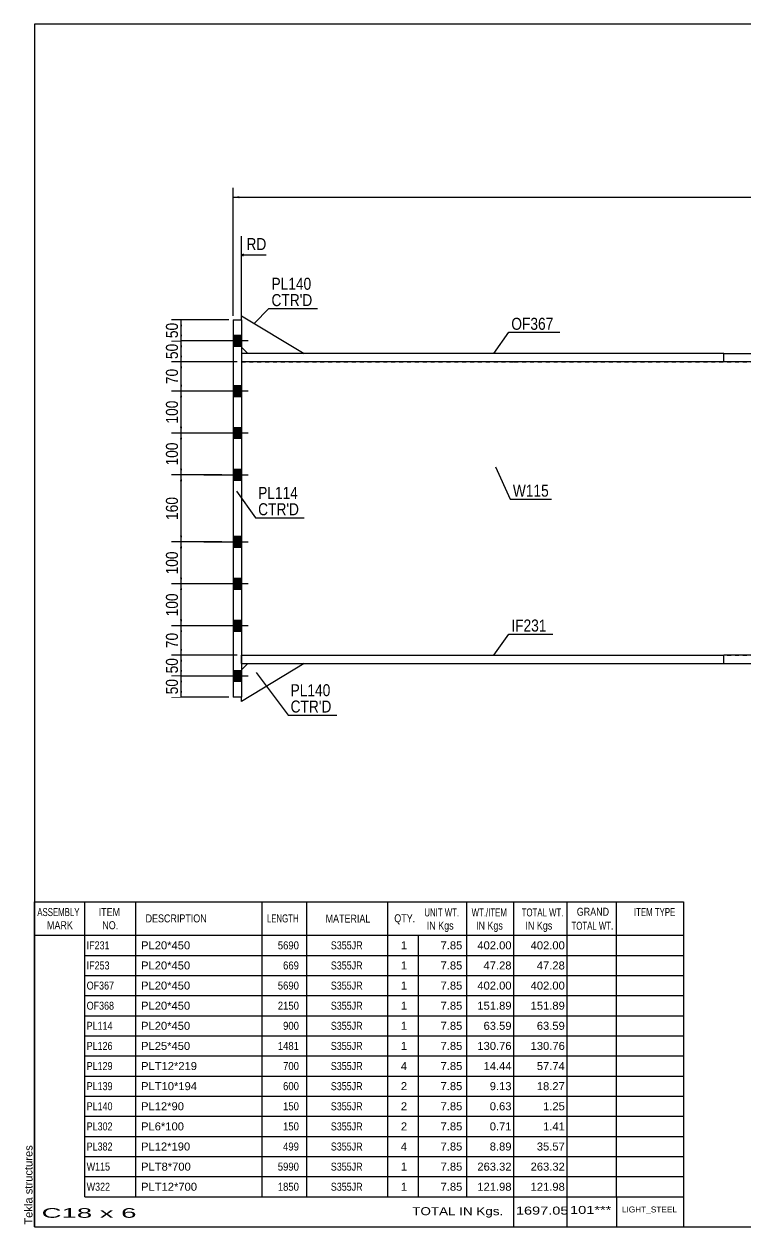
# Model space of a CAD drawing. Header units: millimetres. Extents: x -351 to 61, y -136 to 151.
# Drawn here: x -351.4 to -179.1, y -136.4 to 150.6 of the extents above; entities that cross this region are included whole.
import ezdxf

# ---------------------------------------------------------------- set-up
doc = ezdxf.new("R2010")
doc.units = ezdxf.units.MM
doc.linetypes.add('DXK_LINE_DOT1', pattern=[1.8814, 0.9407, -0.9407])
doc.styles.add('Arial', font='ARIAL.TTF', dxfattribs={"height": 0.2})
doc.styles.add('Arial Narrow', font='ARIALN.TTF', dxfattribs={"height": 0.2})

# ---------------------------------------------------------------- blocks, each defined once
blk = doc.blocks.new('Unknown-622253085-1209')
at = {"color": 5, "linetype": 'Continuous'}
for p, q in [((61.13, 150.61), (-348.87, 150.61)), ((-348.87, 150.61), (-348.87, -136.39)), ((61.13, -136.39), (61.13, 150.61)), ((-348.87, -136.39), (61.13, -136.39))]:
    blk.add_line(p, q, dxfattribs=at)
at = {"color": 174, "linetype": 'Continuous', "style": 'Arial'}
blk.add_text('Tekla structures', height=1.9102, rotation=90, dxfattribs=at).set_placement((-349.37, -135.89))
blk = doc.blocks.new('Part-622253085-1368 - 1230')
at = {"color": 2, "linetype": 'Continuous'}
for p, q in [((-301.5, 80), (-299.5, 80)), ((-301.5, 80), (-301.5, -10)), ((-299.5, 80), (-299.5, -10)), ((-299.5, -10), (-301.5, -10))]:
    blk.add_line(p, q, dxfattribs=at)
blk = doc.blocks.new('Bolt-622253085-1261 - 1230')
at = {"linetype": 'Continuous'}
for points in [[(-301.5, 76.3), (-301.5, 73.7), (-299.5, 73.7), (-299.5, 76.3)], [(-301.5, 76.3), (-301.5, 73.7), (-299.5, 73.7), (-299.5, 76.3)], [(-301.5, 64.3), (-301.5, 61.7), (-299.5, 61.7), (-299.5, 64.3)], [(-301.5, 64.3), (-301.5, 61.7), (-299.5, 61.7), (-299.5, 64.3)], [(-301.5, 54.3), (-301.5, 51.7), (-299.5, 51.7), (-299.5, 54.3)], [(-301.5, 54.3), (-301.5, 51.7), (-299.5, 51.7), (-299.5, 54.3)], [(-301.5, 44.3), (-301.5, 41.7), (-299.5, 41.7), (-299.5, 44.3)], [(-301.5, 44.3), (-301.5, 41.7), (-299.5, 41.7), (-299.5, 44.3)], [(-301.5, 28.3), (-301.5, 25.7), (-299.5, 25.7), (-299.5, 28.3)], [(-301.5, 28.3), (-301.5, 25.7), (-299.5, 25.7), (-299.5, 28.3)], [(-301.5, 18.3), (-301.5, 15.7), (-299.5, 15.7), (-299.5, 18.3)], [(-301.5, 18.3), (-301.5, 15.7), (-299.5, 15.7), (-299.5, 18.3)], [(-301.5, 8.3), (-301.5, 5.7), (-299.5, 5.7), (-299.5, 8.3)], [(-301.5, 8.3), (-301.5, 5.7), (-299.5, 5.7), (-299.5, 8.3)], [(-301.5, -3.7), (-301.5, -6.3), (-299.5, -6.3), (-299.5, -3.7)], [(-301.5, -3.7), (-301.5, -6.3), (-299.5, -6.3), (-299.5, -3.7)]]:
    blk.add_hatch(color=3, dxfattribs=at).paths.add_polyline_path(points)
at = {"color": 3, "linetype": 'Continuous'}
for p, q in [((-297.91, 75), (-308.5, 75)), ((-297.91, 75), (-308.5, 75)), ((-299.5, 76.3), (-301.5, 76.3)), ((-299.5, 76.3), (-301.5, 76.3)), ((-299.5, 73.7), (-301.5, 73.7)), ((-299.5, 73.7), (-301.5, 73.7)), ((-299.5, 64.3), (-301.5, 64.3)), ((-299.5, 64.3), (-301.5, 64.3)), ((-297.91, 63), (-308.5, 63)), ((-297.91, 63), (-308.5, 63)), ((-299.5, 61.7), (-301.5, 61.7)), ((-299.5, 61.7), (-301.5, 61.7)), ((-297.91, 53), (-308.5, 53)), ((-297.91, 53), (-308.5, 53)), ((-299.5, 54.3), (-301.5, 54.3)), ((-299.5, 54.3), (-301.5, 54.3)), ((-299.5, 51.7), (-301.5, 51.7)), ((-299.5, 51.7), (-301.5, 51.7)), ((-299.5, 44.3), (-301.5, 44.3)), ((-299.5, 44.3), (-301.5, 44.3)), ((-297.91, 43), (-308.5, 43)), ((-297.91, 43), (-308.5, 43)), ((-299.5, 41.7), (-301.5, 41.7)), ((-299.5, 41.7), (-301.5, 41.7)), ((-297.91, 27), (-308.5, 27)), ((-297.91, 27), (-308.5, 27)), ((-299.5, 28.3), (-301.5, 28.3)), ((-299.5, 28.3), (-301.5, 28.3)), ((-299.5, 25.7), (-301.5, 25.7)), ((-299.5, 25.7), (-301.5, 25.7)), ((-299.5, 18.3), (-301.5, 18.3)), ((-299.5, 18.3), (-301.5, 18.3)), ((-297.91, 17), (-308.5, 17)), ((-297.91, 17), (-308.5, 17)), ((-299.5, 15.7), (-301.5, 15.7)), ((-299.5, 15.7), (-301.5, 15.7)), ((-297.91, 7), (-308.5, 7)), ((-297.91, 7), (-308.5, 7)), ((-299.5, 8.3), (-301.5, 8.3)), ((-299.5, 8.3), (-301.5, 8.3)), ((-299.5, 5.7), (-301.5, 5.7)), ((-299.5, 5.7), (-301.5, 5.7)), ((-297.91, -5), (-308.5, -5)), ((-297.91, -5), (-308.5, -5)), ((-299.5, -3.7), (-301.5, -3.7)), ((-299.5, -3.7), (-301.5, -3.7)), ((-299.5, -6.3), (-301.5, -6.3)), ((-299.5, -6.3), (-301.5, -6.3))]:
    blk.add_line(p, q, dxfattribs=at)
blk = doc.blocks.new('Part-622253085-1334 - 1230')
at = {"color": 2, "linetype": 'Continuous'}
for p, q in [((-299.5, 80), (-299.5, 81)), ((-299.5, 81), (-284.5, 72)), ((-299.5, 73.5), (-298, 72))]:
    blk.add_line(p, q, dxfattribs=at)
at = {"color": 7, "linetype": 'DXK_LINE_DOT1'}
for p, q in [((-299.5, 80), (-299.5, 73.5)), ((-284.5, 72), (-298, 72))]:
    blk.add_line(p, q, dxfattribs=at)
blk = doc.blocks.new('Part-622253085-1281 - 1230')
at = {"color": 7, "linetype": 'DXK_LINE_DOT1'}
for p, q in [((-299.5, 70), (-299.5, 0)), ((-299.5, 70), (-234.5, 70)), ((-234.4, 70), (-154.4, 70)), ((-154.4, 70), (-154.4, 0)), ((-299.5, 0), (-234.5, 0)), ((-234.4, 0), (-154.4, 0))]:
    blk.add_line(p, q, dxfattribs=at)
blk = doc.blocks.new('Part-622253085-1339 - 1230')
at = {"color": 2, "linetype": 'Continuous'}
for p, q in [((-284.5, -2), (-299.5, -11)), ((-298, -2), (-299.5, -3.5)), ((-299.5, -11), (-299.5, -10))]:
    blk.add_line(p, q, dxfattribs=at)
at = {"color": 7, "linetype": 'DXK_LINE_DOT1'}
for p, q in [((-298, -2), (-284.5, -2)), ((-299.5, -3.5), (-299.5, -10))]:
    blk.add_line(p, q, dxfattribs=at)
blk = doc.blocks.new('Part-622253085-1548 - 1230')
at = {"color": 2, "linetype": 'Continuous'}
for p, q in [((-117.48, 0), (-184.4, 0)), ((-184.4, -2), (-184.4, 0)), ((-184.4, -2), (-117.48, -2)), ((-117.48, -2), (-117.48, 0))]:
    blk.add_line(p, q, dxfattribs=at)
blk = doc.blocks.new('Part-622253085-1570 - 1230')
at = {"color": 2, "linetype": 'Continuous'}
for p, q in [((-299.5, -2), (-299.5, 0)), ((-299.5, 0), (-234.5, 0)), ((-299.5, -2), (-234.5, -2)), ((-234.4, 0), (-184.4, 0)), ((-234.4, -2), (-184.4, -2)), ((-184.4, -2), (-184.4, 0))]:
    blk.add_line(p, q, dxfattribs=at)
blk = doc.blocks.new('Part-622253085-1614 - 1230')
at = {"color": 2, "linetype": 'Continuous'}
for p, q in [((-184.4, 70), (-184.4, 72)), ((-184.4, 72), (30.58, 72)), ((30.58, 72), (30.58, 70)), ((30.58, 70), (-184.4, 70))]:
    blk.add_line(p, q, dxfattribs=at)
blk = doc.blocks.new('Part-622253085-1636 - 1230')
at = {"color": 2, "linetype": 'Continuous'}
for p, q in [((-299.5, 72), (-299.5, 70)), ((-234.5, 72), (-299.5, 72)), ((-184.4, 72), (-234.4, 72)), ((-184.4, 70), (-184.4, 72)), ((-234.5, 70), (-299.5, 70)), ((-184.4, 70), (-234.4, 70))]:
    blk.add_line(p, q, dxfattribs=at)
blk = doc.blocks.new('StraightDimension-622253085-1836 - 1230')
at = {"linetype": 'Continuous'}
for points in [[(-314.16, 5.53), (-313.91, 7.03), (-313.66, 5.53)], [(-313.66, 1.5), (-313.91, 0), (-314.16, 1.5)]]:
    blk.add_hatch(color=7, dxfattribs=at).paths.add_polyline_path(points)
at = {"color": 7, "linetype": 'Continuous'}
for p, q in [((-304.21, 7.03), (-316.16, 7.03)), ((-313.91, 0), (-313.91, 7.03)), ((-300.5, 0), (-316.16, 0))]:
    blk.add_line(p, q, dxfattribs=at)
at = {"color": 0}
blk.add_wipeout([(-314.06, 5.94), (-318.26, 5.94), (-318.26, 1.09), (-314.06, 1.09)], dxfattribs=at)
at = {"color": 3, "style": 'Arial Narrow'}
blk.add_text('70', height=2.863, rotation=90.0002, dxfattribs=at).set_placement((-314.66, 1.69))
blk = doc.blocks.new('StraightDimension-622253085-1771 - 1230')
at = {"linetype": 'Continuous'}
for points in [[(-314.16, 73.5), (-313.91, 75), (-313.66, 73.5)], [(-313.66, 71.5), (-313.91, 70), (-314.16, 71.5)]]:
    blk.add_hatch(color=7, dxfattribs=at).paths.add_polyline_path(points)
at = {"color": 7, "linetype": 'Continuous'}
for p, q in [((-304.21, 75), (-316.16, 75)), ((-313.91, 70), (-313.91, 75)), ((-300.5, 70), (-316.16, 70))]:
    blk.add_line(p, q, dxfattribs=at)
at = {"color": 0}
blk.add_wipeout([(-314.06, 74.93), (-318.26, 74.93), (-318.26, 70.07), (-314.06, 70.07)], dxfattribs=at)
at = {"color": 3, "style": 'Arial Narrow'}
blk.add_text('50', height=2.863, rotation=90.0002, dxfattribs=at).set_placement((-314.66, 70.67))
blk = doc.blocks.new('StraightDimension-622253085-1805 - 1230')
at = {"linetype": 'Continuous'}
for points in [[(-314.16, 41.53), (-313.91, 43.03), (-313.66, 41.53)], [(-313.66, 28.53), (-313.91, 27.03), (-314.16, 28.53)]]:
    blk.add_hatch(color=7, dxfattribs=at).paths.add_polyline_path(points)
at = {"color": 7, "linetype": 'Continuous'}
for p, q in [((-304.21, 43.03), (-316.16, 43.03)), ((-313.91, 27.03), (-313.91, 43.03)), ((-304.21, 27.03), (-316.16, 27.03))]:
    blk.add_line(p, q, dxfattribs=at)
at = {"color": 0}
blk.add_wipeout([(-314.06, 38.37), (-318.26, 38.37), (-318.26, 31.68), (-314.06, 31.68)], dxfattribs=at)
at = {"color": 3, "style": 'Arial Narrow'}
blk.add_text('160', height=2.863, rotation=90.0002, dxfattribs=at).set_placement((-314.66, 32.28))
blk = doc.blocks.new('StraightDimension-622253085-1780 - 1230')
at = {"linetype": 'Continuous'}
for points in [[(-314.16, 68.5), (-313.91, 70), (-313.66, 68.5)], [(-313.66, 64.53), (-313.91, 63.03), (-314.16, 64.53)]]:
    blk.add_hatch(color=7, dxfattribs=at).paths.add_polyline_path(points)
at = {"color": 7, "linetype": 'Continuous'}
for p, q in [((-300.5, 70), (-316.16, 70)), ((-313.91, 63.03), (-313.91, 70)), ((-304.21, 63.03), (-316.16, 63.03))]:
    blk.add_line(p, q, dxfattribs=at)
at = {"color": 0}
blk.add_wipeout([(-314.06, 68.94), (-318.26, 68.94), (-318.26, 64.09), (-314.06, 64.09)], dxfattribs=at)
at = {"color": 3, "style": 'Arial Narrow'}
blk.add_text('70', height=2.863, rotation=90.0002, dxfattribs=at).set_placement((-314.66, 64.69))
blk = doc.blocks.new('StraightDimension-622253085-1829 - 1230')
at = {"linetype": 'Continuous'}
for points in [[(-314.16, 15.53), (-313.91, 17.03), (-313.66, 15.53)], [(-313.66, 8.53), (-313.91, 7.03), (-314.16, 8.53)]]:
    blk.add_hatch(color=7, dxfattribs=at).paths.add_polyline_path(points)
at = {"color": 7, "linetype": 'Continuous'}
for p, q in [((-304.21, 17.03), (-316.16, 17.03)), ((-313.91, 7.03), (-313.91, 17.03)), ((-304.21, 7.03), (-316.16, 7.03))]:
    blk.add_line(p, q, dxfattribs=at)
at = {"color": 0}
blk.add_wipeout([(-314.06, 15.37), (-318.26, 15.37), (-318.26, 8.68), (-314.06, 8.68)], dxfattribs=at)
at = {"color": 3, "style": 'Arial Narrow'}
blk.add_text('100', height=2.863, rotation=90.0002, dxfattribs=at).set_placement((-314.66, 9.28))
blk = doc.blocks.new('StraightDimension-622253085-1761 - 1230')
at = {"linetype": 'Continuous'}
for points in [[(-314.16, 78.5), (-313.91, 80), (-313.66, 78.5)], [(-313.66, 76.5), (-313.91, 75), (-314.16, 76.5)]]:
    blk.add_hatch(color=7, dxfattribs=at).paths.add_polyline_path(points)
at = {"color": 7, "linetype": 'Continuous'}
for p, q in [((-302.5, 80), (-316.16, 80)), ((-313.91, 75), (-313.91, 80)), ((-304.21, 75), (-316.16, 75))]:
    blk.add_line(p, q, dxfattribs=at)
at = {"color": 0}
blk.add_wipeout([(-314.06, 79.93), (-318.26, 79.93), (-318.26, 75.07), (-314.06, 75.07)], dxfattribs=at)
at = {"color": 3, "style": 'Arial Narrow'}
blk.add_text('50', height=2.863, rotation=90.0002, dxfattribs=at).set_placement((-314.66, 75.67))
blk = doc.blocks.new('StraightDimension-622253085-1845 - 1230')
at = {"linetype": 'Continuous'}
for points in [[(-314.16, -1.5), (-313.91, 0), (-313.66, -1.5)], [(-313.66, -3.5), (-313.91, -5), (-314.16, -3.5)]]:
    blk.add_hatch(color=7, dxfattribs=at).paths.add_polyline_path(points)
at = {"color": 7, "linetype": 'Continuous'}
for p, q in [((-300.5, 0), (-316.16, 0)), ((-313.91, -5), (-313.91, 0)), ((-304.22, -5), (-316.16, -5))]:
    blk.add_line(p, q, dxfattribs=at)
at = {"color": 0}
blk.add_wipeout([(-314.06, -0.07), (-318.26, -0.07), (-318.26, -4.93), (-314.06, -4.93)], dxfattribs=at)
at = {"color": 3, "style": 'Arial Narrow'}
blk.add_text('50', height=2.863, rotation=90.0002, dxfattribs=at).set_placement((-314.66, -4.33))
blk = doc.blocks.new('StraightDimension-622253085-1791 - 1230')
at = {"linetype": 'Continuous'}
for points in [[(-314.16, 61.53), (-313.91, 63.03), (-313.66, 61.53)], [(-313.66, 54.53), (-313.91, 53.03), (-314.16, 54.53)]]:
    blk.add_hatch(color=7, dxfattribs=at).paths.add_polyline_path(points)
at = {"color": 7, "linetype": 'Continuous'}
for p, q in [((-304.21, 63.03), (-316.16, 63.03)), ((-313.91, 53.03), (-313.91, 63.03)), ((-304.21, 53.03), (-316.16, 53.03))]:
    blk.add_line(p, q, dxfattribs=at)
at = {"color": 0}
blk.add_wipeout([(-314.06, 61.37), (-318.26, 61.37), (-318.26, 54.68), (-314.06, 54.68)], dxfattribs=at)
at = {"color": 3, "style": 'Arial Narrow'}
blk.add_text('100', height=2.863, rotation=90.0002, dxfattribs=at).set_placement((-314.66, 55.28))
blk = doc.blocks.new('StraightDimension-622253085-1798 - 1230')
at = {"linetype": 'Continuous'}
for points in [[(-314.16, 51.53), (-313.91, 53.03), (-313.66, 51.53)], [(-313.66, 44.53), (-313.91, 43.03), (-314.16, 44.53)]]:
    blk.add_hatch(color=7, dxfattribs=at).paths.add_polyline_path(points)
at = {"color": 7, "linetype": 'Continuous'}
for p, q in [((-304.21, 53.03), (-316.16, 53.03)), ((-313.91, 43.03), (-313.91, 53.03)), ((-304.21, 43.03), (-316.16, 43.03))]:
    blk.add_line(p, q, dxfattribs=at)
at = {"color": 0}
blk.add_wipeout([(-314.06, 51.37), (-318.26, 51.37), (-318.26, 44.68), (-314.06, 44.68)], dxfattribs=at)
at = {"color": 3, "style": 'Arial Narrow'}
blk.add_text('100', height=2.863, rotation=90.0002, dxfattribs=at).set_placement((-314.66, 45.28))
blk = doc.blocks.new('StraightDimension-622253085-1812 - 1230')
at = {"linetype": 'Continuous'}
for points in [[(-314.16, 25.53), (-313.91, 27.03), (-313.66, 25.53)], [(-313.66, 18.53), (-313.91, 17.03), (-314.16, 18.53)]]:
    blk.add_hatch(color=7, dxfattribs=at).paths.add_polyline_path(points)
at = {"color": 7, "linetype": 'Continuous'}
for p, q in [((-304.21, 27.03), (-316.16, 27.03)), ((-313.91, 17.03), (-313.91, 27.03)), ((-304.21, 17.03), (-316.16, 17.03))]:
    blk.add_line(p, q, dxfattribs=at)
at = {"color": 0}
blk.add_wipeout([(-314.06, 25.37), (-318.26, 25.37), (-318.26, 18.68), (-314.06, 18.68)], dxfattribs=at)
at = {"color": 3, "style": 'Arial Narrow'}
blk.add_text('100', height=2.863, rotation=90.0002, dxfattribs=at).set_placement((-314.66, 19.28))
blk = doc.blocks.new('StraightDimension-622253085-1819 - 1230')
at = {"linetype": 'Continuous'}
for points in [[(-314.16, -6.5), (-313.91, -5), (-313.66, -6.5)], [(-313.66, -8.5), (-313.91, -10), (-314.16, -8.5)]]:
    blk.add_hatch(color=7, dxfattribs=at).paths.add_polyline_path(points)
at = {"color": 7, "linetype": 'Continuous'}
for p, q in [((-304.22, -5), (-316.16, -5)), ((-313.91, -10), (-313.91, -5)), ((-302.5, -10), (-316.16, -10))]:
    blk.add_line(p, q, dxfattribs=at)
at = {"color": 0}
blk.add_wipeout([(-314.06, -5.07), (-318.26, -5.07), (-318.26, -9.93), (-314.06, -9.93)], dxfattribs=at)
at = {"color": 3, "style": 'Arial Narrow'}
blk.add_text('50', height=2.863, rotation=90.0002, dxfattribs=at).set_placement((-314.66, -9.33))
blk = doc.blocks.new('StraightDimension-622253085-1854 - 1230')
at = {"linetype": 'Continuous'}
for points in [[(-300, 109.04), (-301.5, 109.29), (-300, 109.54)], [(29.24, 109.54), (30.74, 109.29), (29.24, 109.04)]]:
    blk.add_hatch(color=7, dxfattribs=at).paths.add_polyline_path(points)
at = {"color": 7, "linetype": 'Continuous'}
for p, q in [((-301.5, 81), (-301.5, 111.54)), ((-301.5, 109.29), (30.74, 109.29)), ((30.74, 73), (30.74, 111.54))]:
    blk.add_line(p, q, dxfattribs=at)
at = {"color": 0}
blk.add_wipeout([(-131.12, 109.44), (-131.12, 113.64), (-139.63, 113.64), (-139.63, 109.44)], dxfattribs=at)
at = {"color": 3, "style": 'Arial Narrow'}
blk.add_text('7861', height=2.863, dxfattribs=at).set_placement((-139.03, 110.04))
blk = doc.blocks.new('StraightDimension-622253085-4725 - 1230')
at = {"linetype": 'Continuous'}
blk.add_hatch(color=7, dxfattribs=at).paths.add_polyline_path([(-118.98, 94.98), (-117.48, 94.73), (-118.98, 94.48)])
at = {"color": 7, "linetype": 'Continuous'}
for p, q in [((-117.48, 1), (-117.48, 99.23)), ((-127.54, 94.73), (-117.48, 94.73))]:
    blk.add_line(p, q, dxfattribs=at)
at = {"color": 0, "linetype": 'Continuous'}
blk.add_wipeout([(-292.97, 96.08), (-292.97, 100.28), (-298.91, 100.28), (-298.91, 96.08)], dxfattribs=at)
at = {"color": 7, "linetype": 'Continuous'}
for p, q in [((-299.5, 81), (-299.5, 99.98)), ((-299, 95.73), (-299.5, 95.48)), ((-299, 95.23), (-299.5, 95.48)), ((-293.57, 95.48), (-299.5, 95.48))]:
    blk.add_line(p, q, dxfattribs=at)
at = {"color": 3, "linetype": 'Continuous', "style": 'Arial Narrow'}
blk.add_text('RD', height=2.863, dxfattribs=at).set_placement((-298.31, 96.68))
at = {"color": 0}
blk.add_wipeout([(-118.25, 95.63), (-118.25, 99.83), (-126.76, 99.83), (-126.76, 95.63)], dxfattribs=at)
at = {"color": 3, "style": 'Arial Narrow'}
blk.add_text('6359', height=2.863, dxfattribs=at).set_placement((-126.16, 96.23))
blk = doc.blocks.new('CBS_BOM-622253085-7459')
at = {"color": 7, "linetype": 'Continuous'}
for p, q in [((-348.9, -66.82), (-348.9, -58.82)), ((-348.9, -58.82), (-193.98, -58.82)), ((-336.9, -66.82), (-336.9, -58.82)), ((-324.71, -66.82), (-324.71, -58.82)), ((-294.54, -66.82), (-294.54, -58.82)), ((-283.87, -66.82), (-283.87, -58.82)), ((-264.55, -66.82), (-264.55, -58.82)), ((-245.75, -66.82), (-245.75, -58.82)), ((-234.54, -66.82), (-234.54, -58.82)), ((-221.75, -66.82), (-221.75, -58.82)), ((-210, -66.82), (-210, -58.82)), ((-193.98, -58.83), (-193.98, -66.81)), ((-348.9, -66.82), (-193.98, -66.82)), ((-348.9, -71.62), (-348.9, -66.82)), ((-336.9, -71.62), (-336.9, -66.82)), ((-324.71, -71.62), (-324.71, -66.82)), ((-294.54, -71.62), (-294.54, -66.82)), ((-283.87, -71.62), (-283.87, -66.82)), ((-264.55, -71.62), (-264.55, -66.82)), ((-257.28, -71.62), (-257.28, -66.82)), ((-245.75, -71.62), (-245.75, -66.82)), ((-234.54, -71.62), (-234.54, -66.82)), ((-221.75, -71.62), (-221.75, -66.82)), ((-209.98, -71.62), (-209.98, -66.82)), ((-193.98, -66.82), (-193.98, -71.62)), ((-348.9, -76.42), (-348.9, -71.62)), ((-336.9, -71.62), (-193.98, -71.62)), ((-336.9, -76.42), (-336.9, -71.62)), ((-324.71, -76.42), (-324.71, -71.62)), ((-294.54, -76.42), (-294.54, -71.62)), ((-283.87, -76.42), (-283.87, -71.62)), ((-264.55, -76.42), (-264.55, -71.62)), ((-257.28, -76.42), (-257.28, -71.62)), ((-245.75, -76.42), (-245.75, -71.62)), ((-234.54, -76.42), (-234.54, -71.62)), ((-221.75, -76.42), (-221.75, -71.62)), ((-209.98, -76.42), (-209.98, -71.62)), ((-193.98, -71.62), (-193.98, -76.42)), ((-348.9, -81.22), (-348.9, -76.42)), ((-336.9, -76.42), (-193.98, -76.42)), ((-336.9, -81.22), (-336.9, -76.42)), ((-324.71, -81.22), (-324.71, -76.42)), ((-294.54, -81.22), (-294.54, -76.42)), ((-283.87, -81.22), (-283.87, -76.42)), ((-264.55, -81.22), (-264.55, -76.42)), ((-257.28, -81.22), (-257.28, -76.42)), ((-245.75, -81.22), (-245.75, -76.42)), ((-234.54, -81.22), (-234.54, -76.42)), ((-221.75, -81.22), (-221.75, -76.42)), ((-209.98, -81.22), (-209.98, -76.42)), ((-193.98, -76.42), (-193.98, -81.22)), ((-348.9, -86.02), (-348.9, -81.22)), ((-336.9, -81.22), (-193.98, -81.22)), ((-336.9, -86.02), (-336.9, -81.22)), ((-324.71, -86.02), (-324.71, -81.22)), ((-294.54, -86.02), (-294.54, -81.22)), ((-283.87, -86.02), (-283.87, -81.22)), ((-264.55, -86.02), (-264.55, -81.22)), ((-257.28, -86.02), (-257.28, -81.22)), ((-245.75, -86.02), (-245.75, -81.22)), ((-234.54, -86.02), (-234.54, -81.22)), ((-221.75, -86.02), (-221.75, -81.22)), ((-209.98, -86.02), (-209.98, -81.22)), ((-193.98, -81.22), (-193.98, -86.02)), ((-348.9, -90.82), (-348.9, -86.02)), ((-336.9, -86.02), (-193.98, -86.02)), ((-336.9, -90.82), (-336.9, -86.02)), ((-324.71, -90.82), (-324.71, -86.02)), ((-294.54, -90.82), (-294.54, -86.02)), ((-283.87, -90.82), (-283.87, -86.02)), ((-264.55, -90.82), (-264.55, -86.02)), ((-257.28, -90.82), (-257.28, -86.02)), ((-245.75, -90.82), (-245.75, -86.02)), ((-234.54, -90.82), (-234.54, -86.02)), ((-221.75, -90.82), (-221.75, -86.02)), ((-209.98, -90.82), (-209.98, -86.02)), ((-193.98, -86.02), (-193.98, -90.82)), ((-348.9, -95.62), (-348.9, -90.82)), ((-336.9, -90.82), (-193.98, -90.82)), ((-336.9, -95.62), (-336.9, -90.82)), ((-324.71, -95.62), (-324.71, -90.82)), ((-294.54, -95.62), (-294.54, -90.82)), ((-283.87, -95.62), (-283.87, -90.82)), ((-264.55, -95.62), (-264.55, -90.82)), ((-257.28, -95.62), (-257.28, -90.82)), ((-245.75, -95.62), (-245.75, -90.82)), ((-234.54, -95.62), (-234.54, -90.82)), ((-221.75, -95.62), (-221.75, -90.82)), ((-209.98, -95.62), (-209.98, -90.82)), ((-193.98, -90.82), (-193.98, -95.62)), ((-348.9, -100.42), (-348.9, -95.62)), ((-336.9, -95.62), (-193.98, -95.62)), ((-336.9, -100.42), (-336.9, -95.62)), ((-324.71, -100.42), (-324.71, -95.62)), ((-294.54, -100.42), (-294.54, -95.62)), ((-283.87, -100.42), (-283.87, -95.62)), ((-264.55, -100.42), (-264.55, -95.62)), ((-257.28, -100.42), (-257.28, -95.62)), ((-245.75, -100.42), (-245.75, -95.62)), ((-234.54, -100.42), (-234.54, -95.62)), ((-221.75, -100.42), (-221.75, -95.62)), ((-209.98, -100.42), (-209.98, -95.62)), ((-193.98, -95.62), (-193.98, -100.42)), ((-348.9, -105.22), (-348.9, -100.42)), ((-336.9, -100.42), (-193.98, -100.42)), ((-336.9, -105.22), (-336.9, -100.42)), ((-324.71, -105.22), (-324.71, -100.42)), ((-294.54, -105.22), (-294.54, -100.42)), ((-283.87, -105.22), (-283.87, -100.42)), ((-264.55, -105.22), (-264.55, -100.42)), ((-257.28, -105.22), (-257.28, -100.42)), ((-245.75, -105.22), (-245.75, -100.42)), ((-234.54, -105.22), (-234.54, -100.42)), ((-221.75, -105.22), (-221.75, -100.42)), ((-209.98, -105.22), (-209.98, -100.42)), ((-193.98, -100.42), (-193.98, -105.22)), ((-348.9, -110.02), (-348.9, -105.22)), ((-336.9, -105.22), (-193.98, -105.22)), ((-336.9, -110.02), (-336.9, -105.22)), ((-324.71, -110.02), (-324.71, -105.22)), ((-294.54, -110.02), (-294.54, -105.22)), ((-283.87, -110.02), (-283.87, -105.22)), ((-264.55, -110.02), (-264.55, -105.22)), ((-257.28, -110.02), (-257.28, -105.22)), ((-245.75, -110.02), (-245.75, -105.22)), ((-234.54, -110.02), (-234.54, -105.22)), ((-221.75, -110.02), (-221.75, -105.22)), ((-209.98, -110.02), (-209.98, -105.22)), ((-193.98, -105.22), (-193.98, -110.02)), ((-348.9, -114.82), (-348.9, -110.02)), ((-336.9, -110.02), (-193.98, -110.02)), ((-336.9, -114.82), (-336.9, -110.02)), ((-324.71, -114.82), (-324.71, -110.02)), ((-294.54, -114.82), (-294.54, -110.02)), ((-283.87, -114.82), (-283.87, -110.02)), ((-264.55, -114.82), (-264.55, -110.02)), ((-257.28, -114.82), (-257.28, -110.02)), ((-245.75, -114.82), (-245.75, -110.02)), ((-234.54, -114.82), (-234.54, -110.02)), ((-221.75, -114.82), (-221.75, -110.02)), ((-209.98, -114.82), (-209.98, -110.02)), ((-193.98, -110.02), (-193.98, -114.82)), ((-348.9, -119.62), (-348.9, -114.82)), ((-336.9, -114.82), (-193.98, -114.82)), ((-336.9, -119.62), (-336.9, -114.82)), ((-324.71, -119.62), (-324.71, -114.82)), ((-294.54, -119.62), (-294.54, -114.82)), ((-283.87, -119.62), (-283.87, -114.82)), ((-264.55, -119.62), (-264.55, -114.82)), ((-257.28, -119.62), (-257.28, -114.82)), ((-245.75, -119.62), (-245.75, -114.82)), ((-234.54, -119.62), (-234.54, -114.82)), ((-221.75, -119.62), (-221.75, -114.82)), ((-209.98, -119.62), (-209.98, -114.82)), ((-193.98, -114.82), (-193.98, -119.62)), ((-348.9, -124.42), (-348.9, -119.62)), ((-336.9, -119.62), (-193.98, -119.62)), ((-336.9, -124.42), (-336.9, -119.62)), ((-324.71, -124.42), (-324.71, -119.62)), ((-294.54, -124.42), (-294.54, -119.62)), ((-283.87, -124.42), (-283.87, -119.62)), ((-264.55, -124.42), (-264.55, -119.62)), ((-257.28, -124.42), (-257.28, -119.62)), ((-245.75, -124.42), (-245.75, -119.62)), ((-234.54, -124.42), (-234.54, -119.62)), ((-221.75, -124.42), (-221.75, -119.62)), ((-209.98, -124.42), (-209.98, -119.62)), ((-193.98, -119.62), (-193.98, -124.42)), ((-348.9, -129.22), (-348.9, -124.42)), ((-336.9, -124.42), (-193.98, -124.42)), ((-336.9, -129.22), (-336.9, -124.42)), ((-324.71, -129.22), (-324.71, -124.42)), ((-294.54, -129.22), (-294.54, -124.42)), ((-283.87, -129.22), (-283.87, -124.42)), ((-264.55, -129.22), (-264.55, -124.42)), ((-257.28, -129.22), (-257.28, -124.42)), ((-245.75, -129.22), (-245.75, -124.42)), ((-234.54, -129.22), (-234.54, -124.42)), ((-221.75, -129.22), (-221.75, -124.42)), ((-209.98, -129.22), (-209.98, -124.42)), ((-193.98, -124.42), (-193.98, -129.22)), ((-348.9, -136.42), (-348.9, -129.24)), ((-336.9, -129.22), (-193.98, -129.22)), ((-234.54, -136.42), (-234.54, -129.24)), ((-221.75, -136.42), (-221.75, -129.24)), ((-209.94, -136.42), (-209.94, -129.24)), ((-193.98, -129.22), (-193.98, -136.42)), ((-348.9, -136.42), (-193.98, -136.42))]:
    blk.add_line(p, q, dxfattribs=at)
at = {"color": 3, "linetype": 'Continuous', "style": 'Arial'}
for s, height, width, p in [('GRAND', 1.91, 0.8, (-219.48, -62.16)), ('ASSEMBLY', 1.91, 0.7, (-348.22, -62.24)), ('ITEM', 1.91, 0.8, (-333.57, -62.24)), ('DESCRIPTION', 1.9102, 0.8, (-322.38, -63.75)), ('LENGTH', 1.91, 0.7, (-293.44, -63.75)), ('MATERIAL', 1.91, 0.8, (-279.42, -63.8)), ('QTY.', 1.91, 0.8, (-263.03, -63.72)), ('UNIT WT.', 1.91, 0.7, (-255.86, -62.32)), ('WT./ITEM', 1.91, 0.7, (-244.57, -62.32)), ('TOTAL WT.', 1.91, 0.7, (-232.63, -62.32)), ('ITEM TYPE', 1.91, 0.7, (-205.84, -62.24)), ('MARK', 1.91, 0.8, (-345.9, -65.38)), ('NO.', 1.91, 0.8, (-332.71, -65.38)), ('IN Kgs', 1.91, 0.8, (-255.28, -65.46)), ('IN Kgs', 1.91, 0.8, (-243.53, -65.46)), ('IN Kgs', 1.91, 0.8, (-231.74, -65.46)), ('TOTAL WT.', 1.91, 0.7, (-220.74, -65.5))]:
    blk.add_text(s, height=height, dxfattribs=dict(at, width=width)).set_placement(p)
at = {"color": 7, "linetype": 'Continuous', "style": 'Arial'}
for s, width, p in [('IF231', 0.8, (-336.44, -70.18)), ('5690', 0.85, (-290.83, -70.18)), ('S355JR', 0.8, (-278.18, -70.18)), ('IF253', 0.8, (-336.44, -74.98)), ('669', 0.85, (-289.57, -74.98)), ('S355JR', 0.8, (-278.18, -74.98)), ('OF367', 0.8, (-336.44, -79.78)), ('5690', 0.85, (-290.83, -79.78)), ('S355JR', 0.8, (-278.18, -79.78)), ('OF368', 0.8, (-336.44, -84.58)), ('2150', 0.85, (-290.83, -84.58)), ('S355JR', 0.8, (-278.18, -84.58)), ('PL114', 0.8, (-336.44, -89.38)), ('900', 0.85, (-289.57, -89.38)), ('S355JR', 0.8, (-278.18, -89.38)), ('PL126', 0.8, (-336.44, -94.18)), ('1481', 0.85, (-290.83, -94.18)), ('S355JR', 0.8, (-278.18, -94.18)), ('PL129', 0.8, (-336.44, -98.98)), ('700', 0.85, (-289.57, -98.98)), ('S355JR', 0.8, (-278.18, -98.98)), ('PL139', 0.8, (-336.44, -103.78)), ('600', 0.85, (-289.57, -103.78)), ('S355JR', 0.8, (-278.18, -103.78)), ('PL140', 0.8, (-336.44, -108.58)), ('150', 0.85, (-289.57, -108.58)), ('S355JR', 0.8, (-278.18, -108.58)), ('PL302', 0.8, (-336.44, -113.38)), ('150', 0.85, (-289.57, -113.38)), ('S355JR', 0.8, (-278.18, -113.38)), ('PL382', 0.8, (-336.44, -118.18)), ('499', 0.85, (-289.57, -118.18)), ('S355JR', 0.8, (-278.18, -118.18)), ('W115', 0.8, (-336.44, -122.98)), ('5990', 0.85, (-290.83, -122.98)), ('S355JR', 0.8, (-278.18, -122.98)), ('W322', 0.8, (-336.44, -127.78)), ('1850', 0.85, (-290.83, -127.78)), ('S355JR', 0.8, (-278.18, -127.78))]:
    blk.add_text(s, height=1.91, dxfattribs=dict(at, width=width)).set_placement(p)
for s, p in [('PL20*450', (-323.46, -70.18)), ('1', (-261.46, -70.18)), ('7.85', (-251.99, -70.18)), ('402.00', (-243.21, -70.18)), ('402.00', (-230.5, -70.18)), ('PL20*450', (-323.46, -74.98)), ('1', (-261.46, -74.98)), ('7.85', (-251.99, -74.98)), ('47.28', (-241.73, -74.98)), ('47.28', (-229.02, -74.98)), ('PL20*450', (-323.46, -79.78)), ('1', (-261.46, -79.78)), ('7.85', (-251.99, -79.78)), ('402.00', (-243.21, -79.78)), ('402.00', (-230.5, -79.78)), ('PL20*450', (-323.46, -84.58)), ('1', (-261.46, -84.58)), ('7.85', (-251.99, -84.58)), ('151.89', (-243.21, -84.58)), ('151.89', (-230.5, -84.58)), ('PL20*450', (-323.46, -89.38)), ('1', (-261.46, -89.38)), ('7.85', (-251.99, -89.38)), ('63.59', (-241.73, -89.38)), ('63.59', (-229.02, -89.38)), ('PL25*450', (-323.46, -94.18)), ('1', (-261.46, -94.18)), ('7.85', (-251.99, -94.18)), ('130.76', (-243.21, -94.18)), ('130.76', (-230.5, -94.18)), ('PLT12*219', (-323.46, -98.98)), ('4', (-261.46, -98.98)), ('7.85', (-251.99, -98.98)), ('14.44', (-241.73, -98.98)), ('57.74', (-229.02, -98.98)), ('PLT10*194', (-323.46, -103.78)), ('2', (-261.46, -103.78)), ('7.85', (-251.99, -103.78)), ('9.13', (-240.25, -103.78)), ('18.27', (-229.02, -103.78)), ('PL12*90', (-323.46, -108.58)), ('2', (-261.46, -108.58)), ('7.85', (-251.99, -108.58)), ('0.63', (-240.25, -108.58)), ('1.25', (-227.53, -108.58)), ('PL6*100', (-323.46, -113.38)), ('2', (-261.46, -113.38)), ('7.85', (-251.99, -113.38)), ('0.71', (-240.25, -113.38)), ('1.41', (-227.53, -113.38)), ('PL12*190', (-323.46, -118.18)), ('4', (-261.46, -118.18)), ('7.85', (-251.99, -118.18)), ('8.89', (-240.25, -118.18)), ('35.57', (-229.02, -118.18)), ('PLT8*700', (-323.46, -122.98)), ('1', (-261.46, -122.98)), ('7.85', (-251.99, -122.98)), ('263.32', (-243.21, -122.98)), ('263.32', (-230.5, -122.98)), ('PLT12*700', (-323.46, -127.78)), ('1', (-261.46, -127.78)), ('7.85', (-251.99, -127.78)), ('121.98', (-243.21, -127.78)), ('121.98', (-230.5, -127.78))]:
    blk.add_text(s, height=1.91, dxfattribs=at).set_placement(p)
at = {"color": 6, "linetype": 'Continuous', "style": 'Arial'}
for s, height, width, p in [('C18 x 6', 2.292, 2.05, (-347.18, -134.23)), ('TOTAL IN Kgs.', 1.9102, 1.2, (-258.74, -133.62)), ('1697.05', 1.91, 1.3, (-234.01, -133.47)), ('101***', 1.91, 1.3, (-221.08, -133.31))]:
    blk.add_text(s, height=height, dxfattribs=dict(at, width=width)).set_placement(p)
blk.add_text('LIGHT_STEEL', height=1.4135, dxfattribs=at).set_placement((-208.73, -132.96))
blk = doc.blocks.new('Mark-622253085-1335 - 1230')
at = {"color": 0}
blk.add_wipeout([(-278.27, -9.77), (-278.27, -6.77), (-287.78, -6.77), (-287.78, -9.77)], dxfattribs=at)
blk.add_wipeout([(-278.27, -9.77), (-278.27, -6.77), (-287.78, -6.77), (-287.78, -9.77)], dxfattribs=at)
blk.add_wipeout([(-278.02, -13.67), (-278.02, -10.67), (-287.78, -10.67), (-287.78, -13.67)], dxfattribs=at)
blk.add_wipeout([(-278.02, -13.67), (-278.02, -10.67), (-287.78, -10.67), (-287.78, -13.67)], dxfattribs=at)
at = {"color": 7, "linetype": 'Continuous'}
for p, q in [((-296.03, -4.09), (-288.38, -14.27)), ((-288.38, -14.27), (-276.77, -14.27))]:
    blk.add_line(p, q, dxfattribs=at)
at = {"color": 3, "style": 'Arial Narrow'}
blk.add_text('PL140', height=2.863, dxfattribs=at).set_placement((-287.78, -9.77))
at = {"color": 1, "style": 'Arial Narrow'}
blk.add_text("CTR'D", height=2.863, dxfattribs=at).set_placement((-287.78, -13.67))
blk = doc.blocks.new('Mark-622253085-1277 - 1230')
at = {"color": 0}
blk.add_wipeout([(-226.15, 37.85), (-226.15, 40.85), (-234.74, 40.85), (-234.74, 37.85)], dxfattribs=at)
blk.add_wipeout([(-226.15, 37.85), (-226.15, 40.85), (-234.74, 40.85), (-234.74, 37.85)], dxfattribs=at)
at = {"color": 7, "linetype": 'Continuous'}
for p, q in [((-238.87, 44.99), (-235.34, 37.25)), ((-235.34, 37.25), (-225.55, 37.25))]:
    blk.add_line(p, q, dxfattribs=at)
at = {"color": 3, "style": 'Arial Narrow'}
blk.add_text('W115', height=2.863, dxfattribs=at).set_placement((-234.74, 37.85))
blk = doc.blocks.new('Mark-622253085-1330 - 1230')
at = {"color": 0}
blk.add_wipeout([(-282.83, 87.21), (-282.83, 90.21), (-292.34, 90.21), (-292.34, 87.21)], dxfattribs=at)
blk.add_wipeout([(-282.83, 87.21), (-282.83, 90.21), (-292.34, 90.21), (-292.34, 87.21)], dxfattribs=at)
blk.add_wipeout([(-282.58, 83.31), (-282.58, 86.31), (-292.34, 86.31), (-292.34, 83.31)], dxfattribs=at)
blk.add_wipeout([(-282.58, 83.31), (-282.58, 86.31), (-292.34, 86.31), (-292.34, 83.31)], dxfattribs=at)
at = {"color": 7, "linetype": 'Continuous'}
for p, q in [((-296.47, 79.17), (-292.94, 82.71)), ((-292.94, 82.71), (-281.33, 82.71))]:
    blk.add_line(p, q, dxfattribs=at)
at = {"color": 3, "style": 'Arial Narrow'}
blk.add_text('PL140', height=2.863, dxfattribs=at).set_placement((-292.34, 87.21))
at = {"color": 1, "style": 'Arial Narrow'}
blk.add_text("CTR'D", height=2.863, dxfattribs=at).set_placement((-292.34, 83.31))
blk = doc.blocks.new('Mark-622253085-1364 - 1230')
at = {"color": 0}
blk.add_wipeout([(-286.01, 37.31), (-286.01, 40.31), (-295.52, 40.31), (-295.52, 37.31)], dxfattribs=at)
blk.add_wipeout([(-286.01, 37.31), (-286.01, 40.31), (-295.52, 40.31), (-295.52, 37.31)], dxfattribs=at)
blk.add_wipeout([(-285.76, 33.41), (-285.76, 36.41), (-295.52, 36.41), (-295.52, 33.41)], dxfattribs=at)
blk.add_wipeout([(-285.76, 33.41), (-285.76, 36.41), (-295.52, 36.41), (-295.52, 33.41)], dxfattribs=at)
at = {"color": 7, "linetype": 'Continuous'}
for p, q in [((-300.69, 39.19), (-296.12, 32.81)), ((-296.12, 32.81), (-284.51, 32.81))]:
    blk.add_line(p, q, dxfattribs=at)
at = {"color": 3, "style": 'Arial Narrow'}
blk.add_text('PL114', height=2.863, dxfattribs=at).set_placement((-295.52, 37.31))
at = {"color": 1, "style": 'Arial Narrow'}
blk.add_text("CTR'D", height=2.863, dxfattribs=at).set_placement((-295.52, 33.41))
blk = doc.blocks.new('Mark-622253085-1566 - 1230')
at = {"color": 0}
blk.add_wipeout([(-226.71, 5.66), (-226.71, 8.66), (-235.11, 8.66), (-235.11, 5.66)], dxfattribs=at)
blk.add_wipeout([(-226.71, 5.66), (-226.71, 8.66), (-235.11, 8.66), (-235.11, 5.66)], dxfattribs=at)
at = {"color": 7, "linetype": 'Continuous'}
for p, q in [((-239.25, 0), (-235.71, 5.06)), ((-235.71, 5.06), (-225.21, 5.06))]:
    blk.add_line(p, q, dxfattribs=at)
at = {"color": 3, "style": 'Arial Narrow'}
blk.add_text('IF231', height=2.863, dxfattribs=at).set_placement((-235.11, 5.66))
blk = doc.blocks.new('Mark-622253085-1632 - 1230')
at = {"color": 0}
blk.add_wipeout([(-225.06, 77.66), (-225.06, 80.66), (-235.11, 80.66), (-235.11, 77.66)], dxfattribs=at)
blk.add_wipeout([(-225.06, 77.66), (-225.06, 80.66), (-235.11, 80.66), (-235.11, 77.66)], dxfattribs=at)
at = {"color": 7, "linetype": 'Continuous'}
for p, q in [((-239.25, 72), (-235.71, 77.06)), ((-235.71, 77.06), (-223.56, 77.06))]:
    blk.add_line(p, q, dxfattribs=at)
at = {"color": 3, "style": 'Arial Narrow'}
blk.add_text('OF367', height=2.863, dxfattribs=at).set_placement((-235.11, 77.66))

msp = doc.modelspace()

# ---------------------------------------------------------------- block references
for name in ['Unknown-622253085-1209', 'Part-622253085-1334 - 1230', 'Part-622253085-1368 - 1230', 'Bolt-622253085-1261 - 1230', 'Part-622253085-1636 - 1230', 'Part-622253085-1614 - 1230', 'Part-622253085-1281 - 1230', 'Part-622253085-1570 - 1230', 'Part-622253085-1339 - 1230', 'Part-622253085-1548 - 1230', 'CBS_BOM-622253085-7459']:
    msp.add_blockref(name, (0, 0))

# ---------------------------------------------------------------- next in the draw order: block references
for name in ['StraightDimension-622253085-1771 - 1230', 'StraightDimension-622253085-1805 - 1230', 'StraightDimension-622253085-1836 - 1230', 'Mark-622253085-1335 - 1230']:
    msp.add_blockref(name, (0, 0))

# ---------------------------------------------------------------- next in the draw order: block references
for name in ['StraightDimension-622253085-1761 - 1230', 'StraightDimension-622253085-1780 - 1230', 'StraightDimension-622253085-1829 - 1230', 'StraightDimension-622253085-1845 - 1230']:
    msp.add_blockref(name, (0, 0))

# ---------------------------------------------------------------- next in the draw order: block references
for name in ['StraightDimension-622253085-1854 - 1230', 'StraightDimension-622253085-1791 - 1230', 'StraightDimension-622253085-1812 - 1230', 'StraightDimension-622253085-1819 - 1230']:
    msp.add_blockref(name, (0, 0))

# ---------------------------------------------------------------- next in the draw order: block references
for name in ['StraightDimension-622253085-4725 - 1230', 'StraightDimension-622253085-1798 - 1230']:
    msp.add_blockref(name, (0, 0))

# ---------------------------------------------------------------- next in the draw order: block references
for name in ['Mark-622253085-1330 - 1230', 'Mark-622253085-1632 - 1230', 'Mark-622253085-1277 - 1230', 'Mark-622253085-1364 - 1230', 'Mark-622253085-1566 - 1230']:
    msp.add_blockref(name, (0, 0))

doc.saveas('drawing.dxf')
